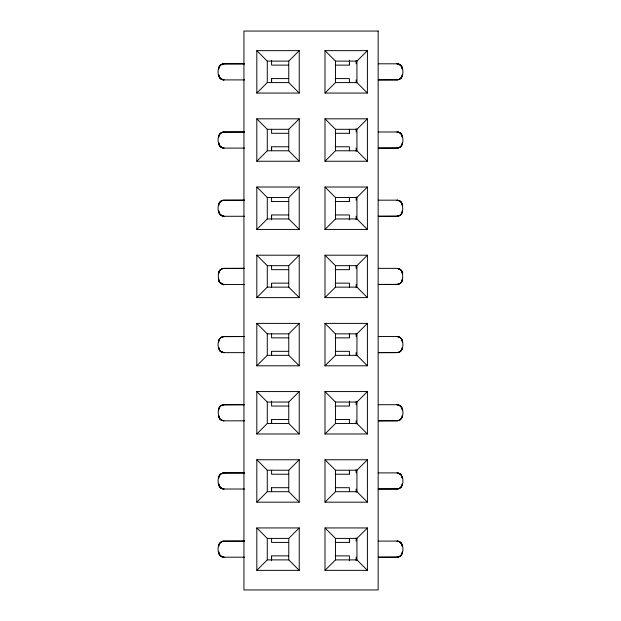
<?xml version="1.0" encoding="UTF-8"?>
<svg xmlns="http://www.w3.org/2000/svg" width="621" height="621" viewBox="0 0 621 621"><rect width="100%" height="100%" fill="white"/><g stroke="black" fill="none" stroke-linecap="round" stroke-linejoin="round"><path stroke-width="0.93" d="M271.579 560.802L271.579 556.199M271.579 491.7L271.579 488.013M271.579 423.514L271.579 419.827M271.579 355.328L271.579 351.649M271.579 287.143L271.579 283.463M271.579 219.881L271.579 215.277M271.579 150.771L271.579 147.092M271.579 82.593L271.579 78.906M349.421 542.094L349.421 538.407M349.421 473.908L349.421 470.229M349.421 405.723L349.421 401.119M349.421 337.537L349.421 333.857M349.421 269.351L349.421 265.672M349.421 201.173L349.421 197.486M349.421 132.987L349.421 129.3M349.421 64.801L349.421 60.198M244.596 79.907L223.925 79.907C216.193 79.806 215.992 63.955 223.925 63.901L244.596 63.831L223.925 63.8C221.231 63.854 218.483 66.199 218.662 69.172C218.538 66.276 221.053 63.792 223.925 63.901M244.596 148.093L223.925 148.093C216.193 147.992 215.992 132.141 223.925 132.087L244.596 132.017M223.925 79.907C221.084 79.791 218.522 77.516 218.662 74.536C218.476 77.439 221.262 80.016 223.925 79.806M244.596 216.279L223.925 216.279C216.193 216.178 215.992 200.327 223.925 200.273L244.596 200.203L223.925 200.172C221.231 200.226 218.483 202.562 218.662 205.535C218.538 202.648 221.053 200.164 223.925 200.273M222.768 147.868L219.865 146.23L218.662 142.721C218.476 145.624 221.262 148.202 223.925 147.984M222.768 216.054L219.865 214.416L218.662 210.907C218.476 213.81 221.262 216.387 223.925 216.17M244.596 489.014L223.925 489.014C216.193 488.913 215.992 473.07 223.925 473.016L244.596 472.938L223.925 472.907C221.231 472.961 218.483 475.306 218.662 478.279C218.538 475.383 221.053 472.899 223.925 473.016M244.596 557.2L223.925 557.2C216.193 557.099 215.992 541.256 223.925 541.194L244.596 541.124M221.223 488.246L219.26 486.227L218.662 483.643C218.476 486.546 221.262 489.123 223.925 488.913M221.223 556.432L219.26 554.413L218.662 551.828C218.476 554.732 221.262 557.309 223.925 557.099M378.282 79.868L397.075 79.806C405.008 79.752 404.807 63.901 397.075 63.8L378.282 63.8M397.075 148.093C399.707 147.984 402.563 145.749 402.338 142.721C402.517 145.694 399.769 148.039 397.075 148.093L378.282 148.093L397.075 147.984C405.008 147.93 404.807 132.087 397.075 131.986L378.282 131.986M397.075 63.901C399.738 63.691 402.524 66.268 402.338 69.172L401.74 66.587L399.777 64.568M401.244 202.159L399.777 200.932L397.075 200.172L378.282 200.172M397.075 132.087C399.738 131.877 402.524 134.454 402.338 137.357C402.478 134.377 399.916 132.126 397.075 131.986M397.075 200.273C399.738 200.063 402.524 202.64 402.338 205.535C402.478 202.555 399.916 200.311 397.075 200.172M400.871 78.339L401.872 76.825L402.338 74.536C402.563 77.563 399.707 79.799 397.075 79.907L378.282 79.907M378.282 488.975L397.075 488.913C404.876 488.882 404.939 473.124 397.075 472.907L378.282 472.907M400.871 487.446L401.973 485.692L402.338 483.643C402.563 486.678 399.707 488.906 397.075 489.014L378.282 489.014M378.282 284.426L397.075 284.356C403.634 284.193 403.495 275.258 401.562 270.826M401.329 77.796L399.652 79.201L397.075 79.806M401.329 486.903L399.652 488.316L397.075 489.014M256.815 93.057L267.278 82.593L267.278 61.114L256.815 50.643L299.229 50.643L299.229 93.057L256.815 93.057L256.815 50.643M299.229 93.057L288.757 82.593L288.757 61.114L299.229 50.643M256.815 161.243L267.278 150.779L288.757 150.779L299.229 161.243L256.815 161.243L256.815 118.828L299.229 118.828L299.229 161.243M288.757 150.779L288.757 129.3L299.229 118.828M324.993 93.057L335.464 82.593L356.943 82.593L367.407 93.057L367.407 50.643L324.993 50.643L324.993 93.057L367.407 93.057M324.993 50.643L335.464 61.114L356.943 61.114L367.407 50.643M256.815 229.428L267.278 218.957L267.278 197.486L256.815 187.014L299.229 187.014L299.229 229.428L256.815 229.428L256.815 187.014M267.278 197.486L288.757 197.486L299.229 187.014M324.993 161.243L335.464 150.779L356.943 150.779L367.407 161.243L367.407 118.828L324.993 118.828L324.993 161.243L367.407 161.243M324.993 118.828L335.464 129.3L356.943 129.3L367.407 118.828M256.815 297.614L267.278 287.143L288.757 287.143L299.229 297.614L256.815 297.614L256.815 255.2L299.229 255.2L299.229 297.614M256.815 255.2L267.278 265.672L288.757 265.672L299.229 255.2M324.993 229.428L335.464 218.957L356.943 218.957L367.407 229.428L367.407 187.014L324.993 187.014L324.993 229.428L367.407 229.428M356.943 218.957L356.943 197.486L367.407 187.014M256.815 365.8L267.278 355.328L267.278 333.857L256.815 323.386L299.229 323.386L299.229 365.8L256.815 365.8L256.815 323.386M299.229 365.8L288.757 355.328L288.757 333.857L299.229 323.386M324.993 297.614L335.464 287.143L356.943 287.143L367.407 297.614L324.993 297.614L324.993 255.2L367.407 255.2L367.407 297.614M324.993 255.2L335.464 265.672L356.943 265.672L367.407 255.2M256.815 433.986L267.278 423.514L288.757 423.514L299.229 433.986L299.229 391.572L256.815 391.572L256.815 433.986L299.229 433.986M256.815 391.572L267.278 402.043L288.757 402.043L299.229 391.572M324.993 365.8L335.464 355.328L335.464 333.857L324.993 323.386L324.993 365.8L367.407 365.8L367.407 323.386L324.993 323.386M335.464 333.857L356.943 333.857L367.407 323.386M256.815 502.172L267.278 491.7L288.757 491.7L299.229 502.172L299.229 459.757L256.815 459.757L256.815 502.172L299.229 502.172M288.757 491.7L288.757 470.221L299.229 459.757M324.993 433.986L335.464 423.514L356.943 423.514L367.407 433.986L367.407 391.572L324.993 391.572L324.993 433.986L367.407 433.986M324.993 391.572L335.464 402.043L356.943 402.043L367.407 391.572M256.815 570.357L267.278 559.886L267.278 538.407L256.815 527.943L299.229 527.943L299.229 570.357L256.815 570.357L256.815 527.943M267.278 538.407L288.757 538.407L299.229 527.943M324.993 502.172L335.464 491.7L356.943 491.7L367.407 502.172L367.407 459.757L324.993 459.757L324.993 502.172L367.407 502.172M356.943 491.7L356.943 470.221L367.407 459.757M324.993 570.357L335.464 559.886L335.464 538.407L324.993 527.943L324.993 570.357L367.407 570.357L367.407 527.943L324.993 527.943M335.464 538.407L356.943 538.407L367.407 527.943M400.444 283.261L400.871 282.889M223.925 132.087C221.037 131.963 218.545 134.485 218.662 137.357C218.437 134.322 221.293 132.094 223.925 131.986L244.596 131.986M397.075 216.17C399.947 216.287 402.462 213.803 402.338 210.907C402.555 213.911 399.745 216.224 397.075 216.279L378.282 216.279L397.075 216.17C403.673 215.898 403.456 207.15 401.562 202.64M223.925 268.458C221.053 268.342 218.538 270.834 218.662 273.721C218.445 270.717 221.255 268.404 223.925 268.357L244.596 268.357L223.925 268.458C217.327 268.73 217.544 277.486 219.438 281.996M397.075 284.356C399.963 284.48 402.455 281.965 402.338 279.093C402.563 282.12 399.707 284.348 397.075 284.465L378.282 284.465M244.596 336.566L223.925 336.644C216.139 336.761 216.038 352.386 223.925 352.643L244.596 352.643M397.075 352.542C399.947 352.658 402.462 350.166 402.338 347.279C402.555 350.283 399.745 352.596 397.075 352.643L378.282 352.643L397.075 352.542C404.861 352.425 404.962 336.799 397.075 336.535L378.282 336.535M223.925 404.83C221.053 404.713 218.538 407.197 218.662 410.093C218.445 407.089 221.255 404.776 223.925 404.721L244.596 404.721L223.925 404.83C217.234 405.156 217.296 414.37 219.756 418.833M397.075 420.728C399.947 420.836 402.462 418.352 402.338 415.465C402.563 418.461 399.745 420.782 397.075 420.828L378.282 420.828L397.075 420.728C404.853 420.417 405.024 405.156 397.075 404.721L378.282 404.721M397.075 557.099C399.947 557.208 402.462 554.724 402.338 551.828C402.555 554.84 399.745 557.146 397.075 557.2L378.282 557.2L397.075 557.099C404.861 556.975 404.962 541.349 397.075 541.093L378.282 541.093M223.925 336.644C221.045 336.504 218.53 339.019 218.662 341.907C218.437 338.88 221.293 336.652 223.925 336.535L244.596 336.535M267.278 61.114L288.757 61.114M267.278 82.593L288.757 82.593M256.815 118.828L267.278 129.3L288.757 129.3M324.993 187.014L335.464 197.486L356.943 197.486M267.278 218.957L288.757 218.957L299.229 229.428M378.282 268.357L397.075 268.357C399.94 268.427 402.462 270.803 402.338 273.721C404.698 269.894 393.807 267.387 399.124 268.823M244.596 284.465L223.925 284.465C221.06 284.387 218.538 282.012 218.662 279.093C217.606 283.541 230.026 288.012 219.438 281.988M267.278 333.857L288.757 333.857M267.278 355.328L288.757 355.328M335.464 355.328L356.943 355.328L367.407 365.8M244.596 420.828L223.925 420.828C221.06 420.759 218.538 418.383 218.662 415.465L219.865 418.965L221.635 420.262L223.925 420.828L221.231 420.068L219.756 418.841M256.815 459.757L267.278 470.221L288.757 470.221M324.993 459.757L335.464 470.221L356.943 470.221M223.925 541.093C221.293 541.202 218.437 543.437 218.662 546.464C218.483 543.491 221.231 541.147 223.925 541.093L244.596 541.093M267.278 559.886L288.757 559.886L299.229 570.357M335.464 559.886L356.943 559.886L367.407 570.357M335.231 65.12L349.421 65.135L349.421 61.689M288.602 65.135L271.579 65.112L271.579 60.198M335.231 78.58L349.421 78.595L349.421 82.593M288.602 78.595L271.579 78.572L271.579 82.019M335.231 133.298L349.421 133.321L349.421 129.874M288.602 133.313L271.579 133.29L271.579 129.3M335.231 146.766L349.421 146.781L349.421 150.771M288.602 146.781L271.579 146.758L271.579 150.204M335.231 201.483L349.421 201.507L349.421 198.06M271.579 201.476L288.602 201.499M335.231 214.951L349.421 214.967L349.421 219.881M288.602 214.967L271.579 214.944L271.579 218.39M335.231 269.669L349.421 269.693L349.421 266.246M288.602 269.685L271.579 269.661L271.579 265.672M335.231 283.129L349.421 283.153L349.421 287.143M288.602 283.145L271.579 283.122L271.579 286.576M335.231 337.855L349.421 337.878L349.421 334.424M288.602 337.871L271.579 337.847L271.579 333.857M335.231 351.315L349.421 351.339L349.421 355.328M288.602 351.331L271.579 351.307L271.579 354.754M335.231 406.041L349.421 406.056L349.421 402.61M288.602 406.056L271.579 406.033L271.579 401.119M335.231 419.501L349.421 419.524M288.602 419.517L271.579 419.493L271.579 422.94M335.231 474.227L349.421 474.242L349.421 470.796M288.602 474.242L271.579 474.219L271.579 470.229M335.231 487.687L349.421 487.71L349.421 491.7M288.602 487.702L271.579 487.679L271.579 491.126M335.231 542.412L349.421 542.428L349.421 538.981M288.602 542.428L271.579 542.405L271.579 538.407M335.231 555.873L349.421 555.888L349.421 560.802M288.602 555.888L271.579 555.865L271.579 559.311M223.343 352.511L223.925 352.643L221.348 351.944L219.671 350.539L218.662 347.279L219.865 350.78L223.319 352.511L221.231 351.882M397.665 473.039L397.075 472.907L399.652 473.613L401.329 475.018L402.338 478.279L401.135 474.77L397.657 473.039L400.871 474.483L402.261 477.339M397.665 200.304L399.777 200.932M223.925 557.2L221.876 556.726M223.319 79.767L220.129 78.331L218.739 75.467M397.681 268.489L400.335 269.467L401.562 270.818M223.319 284.325L220.129 282.889M223.319 557.06L220.129 555.624L218.739 552.76M397.075 63.8L400.871 65.376L402.261 68.24M223.925 148.093L220.129 146.517L218.739 143.653M223.925 216.279L220.129 214.703L218.739 211.839M223.925 489.014L220.665 487.896M398.232 336.761L400.871 338.111L402.261 340.976M398.232 404.946L400.871 406.297L402.261 409.161M398.232 541.31L400.871 542.661L402.261 545.525M398.232 64.017L399.124 64.273M398.232 132.203L399.124 132.459M221.876 420.355L222.768 420.611M221.876 488.541L222.768 488.797M400.359 133.119L400.871 133.562M220.129 351.075L218.739 348.21M220.129 487.438L218.739 484.574M401.244 133.981L402.261 136.426M401.244 202.167L402.261 204.604M401.973 271.672L402.261 272.79M219.027 281.142L218.739 280.024M219.027 417.506L218.739 416.396M356.943 61.114L356.943 82.593M356.943 129.3L356.943 150.779M356.943 265.672L356.943 287.143M356.943 333.857L356.943 355.328M356.943 402.043L356.943 423.514M356.943 538.407L356.943 559.886M356.136 60.54L356.136 63.8M356.136 79.907L356.136 82.95M356.136 128.726L356.136 131.986M356.136 148.093L356.136 151.4M356.136 196.911L356.136 200.172M356.136 216.279L356.136 219.586M356.136 265.524L356.136 268.357M356.136 284.465L356.136 287.298M356.136 333.702L356.136 336.535M356.136 352.643L356.136 355.686M356.136 401.461L356.136 404.721M356.136 420.828L356.136 423.871M356.136 469.647L356.136 472.907M356.136 489.014L356.136 492.329M356.136 537.833L356.136 541.093M356.136 557.2L356.136 560.515M349.421 419.509L349.421 423.514M335.464 61.114L335.464 82.593M335.464 129.3L335.464 150.779M335.464 197.486L335.464 218.957M335.464 265.672L335.464 287.143M335.464 402.043L335.464 423.514M335.464 470.221L335.464 491.7M288.757 197.486L288.757 218.957M288.757 265.672L288.757 287.143M288.757 402.043L288.757 423.514M288.757 538.407L288.757 559.886M271.579 197.486L271.579 201.491M267.278 129.3L267.278 150.779M267.278 265.672L267.278 287.143M267.278 402.043L267.278 423.514M267.278 470.221L267.278 491.7M397.075 336.535C399.707 336.644 402.563 338.88 402.338 341.907C402.462 338.988 399.94 336.613 397.075 336.535M397.075 404.721C399.707 404.83 402.563 407.065 402.338 410.093C402.462 407.174 399.94 404.799 397.075 404.721M397.075 541.093C399.707 541.202 402.563 543.437 402.338 546.464C402.462 543.538 399.94 541.17 397.075 541.093M378.15 31.05L243.929 31.05L243.929 589.95L378.15 589.95L378.15 31.05"/></g></svg>
